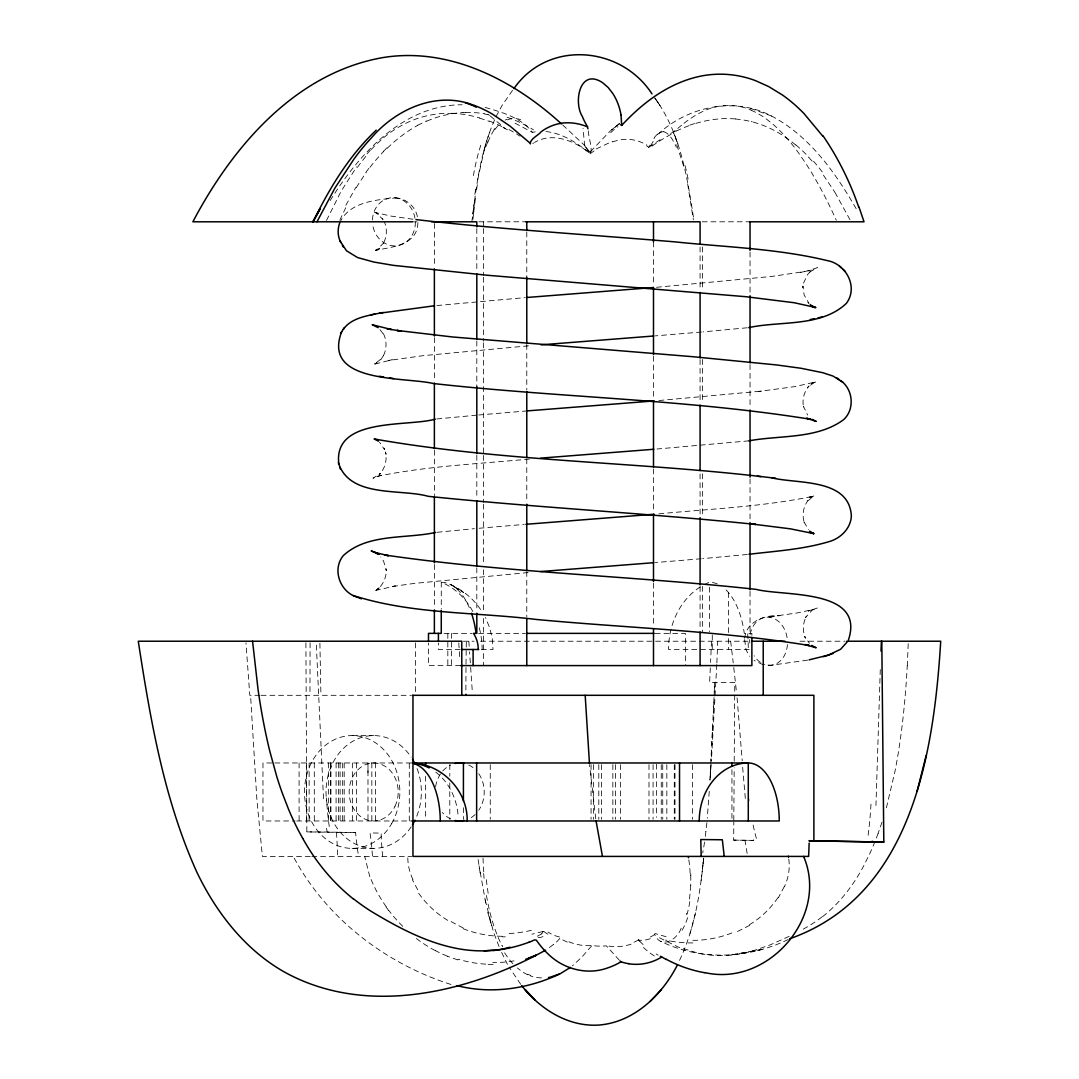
<?xml version="1.0" encoding="UTF-8"?>
<svg xmlns="http://www.w3.org/2000/svg" width="1079" height="1079" viewBox="0 0 1079 1079"><rect width="100%" height="100%" fill="white"/><g stroke="black" fill="none" stroke-linecap="round" stroke-linejoin="round"><path stroke-width="0.75" stroke-dasharray="5 3.75" d="M367.979 772.645L367.979 762.974L367.979 820.971M305.91 642.814L306.841 831.896L355.611 832.597A168.135 89.773 90 0 0 358.619 856.429M310.091 642.814L309.956 695.308M753.547 840.393L733.666 840.109L733.801 822.036M733.801 820.404L734.179 767.83M734.219 761.261L734.786 682.414L709.631 682.414L710.306 667.847M465.98 667.51L465.872 691.747M466.007 664.138L466.182 650.664M466.236 647.117L466.33 641.223M744.604 639.618L746.075 649.895L749.77 656.383M908.221 643.704L907.291 665.743M716.861 662.951L717.724 641.223M880.275 669.573L875.946 805.473M714.662 682.414L714.096 695.995M714.271 691.882L714.514 686.069M711.506 641.223L710.562 662.385M714.028 697.56L709.928 780.117M713.812 702.645L713.327 713.408M690.803 885.387L689.346 900.83M712.531 730.591L712.936 722.013M716.793 664.556L711.385 761.167M712.423 732.735L711.843 744.712M711.547 750.391L711.021 760.574M710.791 764.971L710.602 768.275M417.87 222.611C417.748 245.014 391.92 247.226 375.411 250.247L379.929 248.939L375.425 250.557L379.727 248.251L376.935 249.856L383.706 242.883L382.708 244.447C386.795 237.893 387.496 229.517 384.583 222.355M710.481 770.473L709.942 779.928M709.254 791.325L707.284 818.233M710.198 778.107L711.169 764.242M706.88 822.643L705.949 831.437M472.939 219.374L473.735 212.185M473.748 212.104L475.718 195.973M701.148 880.451L703.926 856.416L702.456 868.501L703.279 861.824C699.799 896.136 693.932 930.88 678.704 962.117M474.463 201.247L472.885 214.101C476.77 181.515 481.544 148.403 495.328 118.299M471.833 221.802L473.411 209.906M476.594 189.607L477.646 182.594M477.673 179.721L485.429 144.694L490.77 128.954M744.645 638.323C746.223 621.248 765.092 614.76 779.928 615.637L767.466 617.121L797.26 612.939L812.474 609.635L808.238 611.065L817.518 607.963L812.082 610.255L805.514 617.552L806.526 616.042C802.722 622.758 802.331 631.161 805.541 638.188L804.705 636.691L809.398 643.286M690.074 933.497L695.55 912.767M686.757 913.293L686.419 914.506M886.399 807.766L895.03 771.148A443.658 313.787 89.5 0 0 899.158 747.396L901.14 733.504A626.629 443.186 89.5 0 0 907.237 665.743M543.425 931.878L542.777 931.595L541.793 933.969M882.029 822.144L878.117 833.406M486.049 146.353L487.775 141.754M784.298 886.547L778.337 897.795M326.478 220.48L341.126 191.239L356.677 166.84M339.723 222.881C348.976 201.894 376.045 199.831 395.858 197.889M646.726 145.881L648.735 147.351L650.502 144.02M681.2 928.169C676.6 941.09 659.835 948.927 654.562 933.942M345.846 205.266L355.908 187.328M495.976 116.788L502.14 105.31L512.93 89.84M330.147 200.586C359.01 154.135 403.047 104.744 462.203 104.771M494.034 129.642L494.883 128.441M365.848 172.384L369.746 167.164M653.887 138.665L654.4 137.977M591.629 945.919L581.756 957.194L572.423 965.84M366.995 153.865L371.028 149.441M383.584 151.195L386.943 147.85M619.279 123.95L609.864 131.368L590.105 152.045M670.679 133.553L675.913 130.046A241.049 170.482 89.5 0 1 683.978 123.316M657.677 134.362L658.46 133.729C688.658 106.295 734.678 96.49 771.62 116.06C810.747 136.763 836.657 174.38 858.007 211.929M588.352 130.896C587.677 134.619 596.067 159.881 586.612 150.844C572.275 139.879 551.248 132.353 534.469 142.482M383.625 137.667L387.428 134.659A118.879 115.305 66.3 0 1 403.816 124.301L406.796 122.831A103.773 100.671 59.2 0 1 426.664 115.831L427.716 115.655A99.956 96.84 55.1 0 1 443.496 113.416L451.413 113.457M553.406 944.557L547.242 949.129M615.219 126.756L619.198 123.667M822.05 916.88L820.242 918.256A229.975 162.646 89.5 0 1 807.335 926.861L800.092 930.934M611.523 129.817L619.575 123.734M648.735 147.351L660.995 139.083M532.783 143.52L533.619 142.994M596.242 148.956L612.494 141.255M749.77 925.31L734.624 932.93M417.479 125.326L426.758 120.915M673.782 131.962L676.142 130.815M590.429 152.678L584.697 146.056L583.024 128.253M789.181 936.37L770.204 944.88L752.778 950.95A243.274 172.06 89.5 0 1 738.71 954.106L735.865 954.524A216.636 153.218 89.5 0 1 698.329 953.202L678.273 947.092L656.194 936.181M788.183 939.485C748.529 958.84 700.635 961.079 660.672 941.293M689.859 125.124L695.362 123.33M542.899 931.487L531.907 934.225M515.034 123.168L532.406 132.353L537.005 131.571M807.618 660.132L771.067 665.271L764.31 664.907M437.211 532.271L474.463 528.656M436.914 305.546L524.65 297.656M436.86 418.962L477.215 415.118M747.315 554.458L702.793 558.612M748.839 440.852L657.003 449.012M747.221 327.773L703.022 331.887M478.779 414.983L527.914 410.843M479.116 528.251L524.232 524.434M701.444 332.035L655.263 335.879M701.242 558.747L655.344 562.564M528.494 345.833L423.467 355.625L388.386 360.507L392.257 359.739L372.97 364.527L376.989 362.895L374.17 364.459L381.521 358.552L380.536 360.049L384.272 354.438L383.301 355.922C386.889 348.976 386.943 340.438 383.328 333.492L384.111 334.976L379.282 328.798M658.905 400.538L762.273 391.043L758.712 391.448L794.832 386.619L816.183 381.818L811.61 383.423L815.063 381.858L807.537 387.496L809.061 385.985C803.882 391.852 801.872 400.147 803.68 407.754L803.423 406.27L807.645 415.064M529.6 459.02C478.563 463.943 426.933 465.98 376.638 476.5L381.089 475.138L372.956 478.28L380.401 473.263L379.08 474.787C384.717 469.095 387.199 460.666 385.621 452.816L386.08 454.286L384.151 448.19L384.596 449.66L379.525 442.228M658.891 513.833C710.548 508.843 762.813 506.82 813.728 496.138L809.398 497.244L814.362 495.666L810.464 497.513L813.539 495.962L806.822 501.937L808.009 500.427C803.1 506.955 801.764 515.843 804.597 523.504L804.017 522.034L808.535 529.519M528.157 572.558L414.296 583.402L391.151 586.666L395.386 585.978L374.076 590.766L378.581 588.986L375.087 590.55L379.188 587.839L377.529 589.363C383.436 584.4 386.741 576.672 386.174 568.97L386.295 570.44L383.571 561.067L380.806 556.953M656.518 287.284L771.971 276.413L804.664 271.544L800.483 272.421L812.217 269.925L807.901 270.842L817.41 267.659L809.007 272.461L810.895 270.937L807.551 274.592L803.518 283.157L802.857 287.5L802.938 286.043L804.125 294.985L809.021 303.428L807.321 301.918M663.868 131.638L662.789 131.719A112.459 29.146 87.7 0 0 658.473 133.944M463.053 112.729L465.548 112.648M413.891 221.802L416.993 221.802M478.806 221.802L526.781 221.802M702.213 221.802L748.651 221.802M444.049 633.373L472.13 633.373M478.644 633.373L525.392 633.373M655.236 633.373L685.354 633.373L685.354 665.595M463.296 641.223L474.072 641.223M480.6 641.223L750.471 641.223M799.971 641.223L845.059 641.223M460.274 649.491L438.411 649.491L438.411 643.044M481.396 649.491L493.049 649.491L492.226 638.485L489.664 627.749L485.469 617.539M749.231 649.491L668.562 649.491A70.89 59.938 90 0 1 700.837 586.598M460.544 665.595L428.484 665.595L428.484 643.044M259.864 695.308L249.788 695.308L245.972 642.909M261.105 695.308L411.409 695.308M352.172 735.581L373.685 735.581M271.814 762.974L262.966 762.974L262.966 820.971L295.106 820.971M274.875 762.974L412.178 762.974M296.658 820.971L412.178 820.971M352.172 848.364L373.685 848.364M310.266 856.416L262.399 856.416L256.829 798.905L250.557 695.308M311.818 856.416L411.665 856.416M733.666 840.109L753.749 840.406L753.533 839.678M505.296 936.869L502.167 936.788M355.477 832.597L327.153 832.044A309.983 1.079 0.9 0 0 306.841 831.896M692.772 940.295L695.901 940.308A118.596 111.488 -82.7 0 0 734.286 931.986M735.338 118.879L727.435 118.528A113.025 108.939 -47.7 0 0 695.415 123.532M395.292 197.835C405.839 198.199 415.428 206.426 417.425 216.812M545.947 131.53C562.658 133.364 577.225 142.887 589.862 153.393L584.71 145.665L589.754 152.867M412.987 219.239L390.8 216.043L374.696 212.347L378.796 214.384L376.005 212.806L383.032 219.536L382.222 217.998M485.159 107.428C501.964 112.256 521.278 117.598 532.406 132.353M484.579 114.01L487.937 114.59M450.955 984.466C385.216 963.534 325.858 917.892 293.272 856.416M666.094 936.72L655.101 933.551M751.186 121.536L752.238 121.806M479.548 118.07L489.151 121.32M457.887 959.932L447.272 956.223M771.62 116.06L749.406 107.967M763.109 664.758L753.992 660.429M530.45 975.429L527.847 974.243M463.269 928.048L447.933 919.901M751.011 110.179L754.882 111.973A130.262 92.133 89.5 0 1 766.265 118.933L773.454 124.665A170.442 120.538 89.5 0 1 781.776 132.609L789.315 141.039A246.268 174.178 89.5 0 1 799.526 154.257L805.312 162.727A343.958 243.261 89.5 0 1 816.358 180.8L819.716 186.802A443.995 314.016 89.5 0 1 834.134 215.49L836.319 220.224M503.016 127.47L508.533 130.384M435.282 950.639L431.964 948.819A142.86 123.019 73 0 1 414.97 937.408M658.19 955.144L656.153 954.011M453.301 586.18L463.565 592.438L450.82 584.71C463.633 590.496 474.989 599.991 482.205 612.144M488.059 114.414L489.502 115.44M490.217 115.966L505.39 128.698M795.816 145.072L791.932 141.942A128.307 124.598 -63.4 0 0 775.302 130.991L772.281 129.44A109.478 106.228 -55.8 0 0 752.225 121.846M562.725 124.962L585.506 146.245M643.03 944.543L639.887 941.401M619.346 960.243L606.344 945.838A59.062 57.902 83.2 0 1 591.926 945.514A64.2 54.476 74.7 0 1 567.514 941.212M808.805 157.413L812.824 161.863M520.712 984.318L509.126 967.094M388.75 910.649L386.066 906.994M823.452 175.189L834.687 191.954M660.119 105.634L654.656 97.838C680.741 133.23 687.39 177.914 693.918 220.251M655.573 99.066L659.161 104.245M834.93 192.345L850.198 220.089M417.681 889.784L412.448 879.857M502.72 946.755L502.032 945.46M501.654 952.42L507.44 964.316M676.722 144.815L684.315 168.189M499.064 946.553L493.616 932.472L484.431 897.135M676.857 141.241L673.323 132.083L678.044 144.384M369.8 876.714L364.702 856.416M489.394 918.013L491.781 925.863L487.492 911.539M485.725 902.961L479.049 865.736M687.633 183.727L693.338 219.792M747.127 853.422L744.955 840.231M486.44 895.435L487.573 901.585A179.559 83.123 -81.5 0 0 501.978 945.568M327.153 832.044L326.586 828.254M480.168 873.1L477.66 856.416M595.756 818.84L589.552 764.62M730.658 641.223L733.234 662.897M745.319 798.42L742.527 765.928M733.76 667.469L736.539 692.678M737.078 697.816L742.217 760.776M484.107 878.454L483.527 872.129M323.511 798.757L316.241 642.72M470.336 662.857L469.581 651.918M470.633 667.227L472.427 693.325M336.486 832.395L337.107 842.82A202.704 108.237 90 0 1 337.498 856.416M468.852 641.223L469.284 647.602M458.791 642.895L459.91 659.566M690.762 873.734L690.83 875.42M319.897 643.219L320.935 695.308M415.604 642.868L415.617 693.662M751.874 635.396L751.874 633.373L744.267 633.373A67.208 35.89 90 0 0 728.5 592.56A67.208 35.89 -90 0 0 724.184 588.23M750.04 252.041L750.04 294.041M750.04 364.594L750.04 408.267M750.04 478.82L750.04 522.506M750.04 591.373L750.04 633.373M731.94 769.61L731.94 819.312M728.5 592.56L728.5 633.117M728.5 638.512L728.5 649.491M712.275 634.991L712.275 649.491M709.429 587.232L709.429 631.728M702.537 246.997L702.537 290.683M702.537 359.55L702.537 403.236M702.537 473.789L702.537 515.789M702.537 586.342L702.537 631.701M700.082 247.024L700.082 290.723M700.082 359.644L700.082 403.357M700.082 473.964L700.082 515.991M700.082 586.585L700.082 630.298M692.583 764.633L692.583 819.312M675.009 764.633L675.009 819.312M674.281 764.633L674.281 819.312M666.835 764.633L666.835 819.312M662.749 764.633L662.749 819.312M661.252 764.633L661.252 819.312M656.45 764.188L656.45 817.342M653.496 241.979L653.496 285.679M653.496 356.286L653.496 399.999M653.496 468.92L653.496 512.619M653.496 583.226L653.496 626.939M653.078 764.633L653.078 819.312M648.992 764.633L648.992 819.312M620.6 764.633L620.6 819.312M615.435 764.633L615.435 819.312M612.859 764.633L612.859 819.312M601.381 764.633L601.381 819.312M598.805 764.633L598.805 819.312M593.639 764.633L593.639 819.312M591.063 764.633L591.063 819.312M526.781 231.891L526.781 277.276M526.781 344.525L526.781 389.91M526.781 458.831L526.781 502.531M526.781 571.465L526.781 616.851M490.257 764.633L490.257 819.312M483.419 221.802L483.419 226.846M483.419 228.532L483.419 275.59M483.419 277.276L483.419 341.153M483.419 342.839L483.419 453.787M483.419 455.473L483.419 502.531M483.419 504.217L483.419 563.049M483.419 569.779L483.419 611.806M483.419 618.523L483.419 665.595M476.81 228.519L476.81 272.205M476.81 341.072L476.81 386.43M476.81 455.311L476.81 498.984M476.81 567.864L476.81 611.537M463.417 807.712L463.417 819.312M451.575 633.373L451.575 665.595M449.795 764.633L449.795 776.233M449.795 782.855L449.795 819.312M447.825 633.373L447.825 665.595M472.818 611.523A70.89 59.938 90 0 0 441.271 582.282L441.271 608.65M434.378 223.488L434.378 267.16M434.378 337.714L434.378 381.386M434.378 450.267L434.378 495.625M434.378 564.506L434.378 608.178M425.639 776.233L425.639 819.312M409.292 820.971L409.292 762.974A57.996 30.967 90 0 1 411.598 763.136M375.438 762.974L375.438 820.971M371.837 762.974L371.837 820.971M356.448 762.974L356.448 820.971M352.361 762.974L352.361 820.971M344.188 762.974L344.188 820.971M342.677 762.974L342.677 820.971M340.101 762.974L340.101 820.971M338.671 762.974L338.59 820.971M336.095 762.974L336.095 820.971M330.929 762.974L330.929 820.971M330.417 762.974L330.417 820.971M328.353 762.974L328.353 820.971M314.299 762.974L314.299 820.971M309.133 762.974L309.133 820.971M306.557 762.974L306.557 820.971M299.099 762.974L299.099 820.971M479.238 627.749A70.89 59.938 90 0 1 482.138 649.491M441.271 582.282A67.208 35.89 -90 0 1 470.687 611.011M747.666 633.953A70.674 24.884 -90 0 1 748.273 649.491M717.225 583.887A67.208 35.89 -90 0 0 716.429 583.577L715.984 583.415A67.208 35.89 90 0 0 709.429 582.282A70.89 59.938 90 0 0 705.059 584.238M676.25 131.072A136.655 131.382 -46.9 0 1 689.94 125.366M735.325 119A102.438 99.147 -50.9 0 1 751.173 121.63M795.911 144.95A158.316 153.353 -72.1 0 1 808.818 157.17M813.485 161.23A203.257 195.542 -81 0 1 824.221 174.582M683.978 123.33A176.295 124.692 89.5 0 1 695.119 115.574L696.521 114.765A134.457 95.1 89.5 0 1 707.231 109.559A111.623 78.942 89.5 0 1 751.038 110.004M508.991 129.52A180.935 173.881 48 0 1 520.078 136.197M650.731 145.732A177.806 44.94 88.8 0 1 654.049 140.081M654.346 137.559A140.459 36.578 87.4 0 1 657.65 134.066M663.882 131.8A94.561 24.547 87.8 0 1 676.371 147.31M685.071 165.586A159.881 43.079 89.8 0 1 688.55 181.312M590.011 153.879A125.771 86.293 -77.5 0 1 596.35 149.415M612.602 141.956A73.601 52.453 -83.1 0 1 646.982 145.193M652.067 146.097A167.65 159.571 -45.2 0 1 671.057 134.322M507.319 119.904A118.73 44.698 89.3 0 1 520.712 119.769M495.126 129.372A108.008 40.112 84.8 0 1 500.723 123.033M505.215 120.079A108.008 40.112 84.8 0 1 506.766 119.432M487.924 142.104A118.987 44.671 83.6 0 1 494.115 129.898M483.783 151.195A137.68 51.32 83.8 0 1 485.685 145.436M473.398 175.58A175.715 63.944 84.5 0 1 481.072 144.397M474.868 194.341A241.224 67.168 88.6 0 1 475.785 187.921M357.378 167.393A186.91 178.062 87 0 1 367.575 154.418M371.149 149.576A145.449 140.499 75.7 0 1 383.692 137.761M451.413 113.228A114.657 110.746 50.7 0 1 479.589 117.935M489.246 121.05A145.328 140.108 49.2 0 1 503.138 127.201M339.845 220.183A310.59 284.654 -82.4 0 1 346.764 205.806M356.299 187.598A230.043 214.748 -85.2 0 1 366.199 172.667M369.962 167.353A186.573 175.324 -87.1 0 1 383.733 151.37M387.28 148.228A147.931 139.704 -89.3 0 1 417.533 125.461M426.852 121.131A115.035 109.532 82.2 0 1 463.053 112.567M465.548 112.459A115.372 109.68 70.2 0 1 484.619 113.74M507.009 117.22A132.96 122.952 54.2 0 1 533.552 129.858M610.647 132.744A44.05 11.289 -57.6 0 1 617.97 126.675M756.379 838.41A231.365 198.469 87.6 0 1 752.791 823.547M749.001 800.564A231.365 198.469 87.6 0 1 748.691 797.961M542.98 936.532A110.692 30.59 65.5 0 1 537.666 937.462M541.739 933.794A240.536 170.118 89.5 0 1 535.09 937.408M531.394 930.314A128.253 114.563 -44 0 1 505.579 933.699M502.194 936.289A121.846 115.089 -70.6 0 1 463.026 928.668M447.704 920.36A96.665 89.651 75.1 0 1 416.75 890.458M412.947 879.587A47.921 43.726 71.3 0 1 407.795 856.429M638.512 939.93A63.796 55.461 89.1 0 1 630.959 943.464M650.232 938.676A68.409 39.599 -82.5 0 1 638.377 940.092M639.901 941.387A82.409 59.17 -17.1 0 1 638.444 939.742M631.107 944.152A63.297 54.651 -87.6 0 1 606.344 945.676M654.629 934.508A64.349 38.008 -84.8 0 1 650.192 937.085M559.812 938.406A83.865 60.033 19.6 0 1 553.594 944.691M567.298 942.048A67.37 58.185 87.3 0 1 559.731 938.164M559.475 936.963A69.299 37.846 73.4 0 1 547.984 932.04M514.022 960.863A150.156 123.451 54.2 0 1 492.766 962.562M493.103 964.505A147.702 124.665 65.5 0 1 485.739 964.37M485.725 964.14A144.1 122.426 68.4 0 1 457.995 959.137M447.286 956.129A141.862 121.927 72.6 0 1 435.323 950.545M402.777 926.389A141.066 121.468 73 0 1 388.872 910.528M386.282 906.805A126.836 109.842 73.6 0 1 375.775 889.609A106.376 92.794 74 0 1 369.989 876.634M547.916 934.212A67.033 38.723 81.8 0 1 543.546 931.231M870.982 804.152A225.147 112.823 89.1 0 1 868.029 836.238M878.117 833.406A240.01 169.754 89.5 0 1 870.119 852.855L864.94 863.497A187.652 132.717 89.5 0 1 822.104 917.042M329.243 826.581A214.384 95.91 89.5 0 1 326.384 797.867M382.667 856.416A167.771 89.584 90 0 1 381.13 833.082L370.043 832.961A166.84 89.085 90 0 1 372.471 856.416M788.776 858.924A46.357 43.227 -69.6 0 1 784.487 886.533M778.013 897.553A89.786 82.139 -71.8 0 1 749.473 924.703M692.92 942.925A130.546 122.642 65.8 0 1 665.554 940.092M688.82 859.788A47.355 16.037 82.2 0 1 690.142 873.37M690.722 875.352A62.811 22.861 82.1 0 1 690.681 885.279M689.818 901.626A94.372 34.002 82.3 0 1 687.107 914.088M687.633 917.676A105.742 36.362 83.5 0 1 681.861 930.651M483.783 871.899A129.318 52.642 -83.9 0 1 483.041 858.277M488.18 893.304A165.896 70.89 -83.2 0 1 486.036 876.62M512.876 963.709A168.027 76.892 -82.1 0 1 504.608 952.797M527.766 974.742A162.336 72.037 -84.3 0 1 517.421 967.944M541.537 977.871A167.704 73.412 -86.2 0 1 530.409 975.848M435.781 772.159A57.996 49.041 90 0 1 458.184 816.52M411.153 826.838A56.391 47.678 -90 0 1 341.328 833.393A56.391 47.678 -90 0 1 341.328 750.552A56.391 47.678 -90 0 1 411.153 757.121M417.047 768.545A56.391 47.678 -90 0 1 415.523 819.001M468.731 765.011A28.998 24.52 -90 0 1 475.165 769.462M478.739 773.697A28.998 24.52 -90 0 1 478.739 810.248M475.165 814.483A28.998 24.52 -90 0 1 470.97 817.734M450.685 818.934A28.998 24.52 -90 0 1 442.363 812.474M435.592 786.699A28.998 24.52 -90 0 1 450.685 765.011M705.882 831.41A145.705 77.796 -90 0 1 705.221 837.196M704.547 842.079A145.705 77.796 -90 0 1 702.699 852.936M654.252 955.927A110.179 83.083 -26.7 0 1 641.587 945.622M787.427 644.568A24.17 18.842 83.6 0 1 764.337 664.381M760.506 662.425A24.17 18.842 83.6 0 1 754.14 655.749M749.824 643.03A24.17 18.842 83.6 0 1 749.676 639.591M750.148 634.519A24.17 18.842 83.6 0 1 769.489 617.255A24.17 18.842 83.6 0 1 787.333 639.415M372.43 219.981A24.17 21.405 81.4 0 1 404.032 200.977A24.17 21.405 81.4 0 1 406.459 241.831A24.17 21.405 81.4 0 1 372.741 225.12M761.895 949.439L730.146 955.158L761.895 949.439M394.914 806.472A28.998 24.52 -90 0 0 373.685 762.974A28.998 24.52 -90 0 0 352.442 806.472A28.998 24.52 -90 0 0 394.914 806.472M391.664 823.574A56.391 47.678 -90 0 0 355.571 735.73A56.391 47.678 -90 0 0 309.282 816.614A56.391 47.678 -90 0 0 391.664 823.574"/><path stroke-width="1.5" d="M809.196 840.865L883.809 842.038L881.799 641.223M809.156 843.063L808.643 856.011M621.679 125.407L621.018 114.954M881.004 651.096L881.408 641.223M872.21 841.148L872.088 841.917L809.196 840.703M789.707 938.77C911.998 895.624 933.821 753.398 940.726 641.223L846.732 641.223M917.11 791.271L926.133 755.637M339.723 222.881C337.363 229.261 337.619 236.679 340.937 242.667M341.706 331.644C321.569 383.841 405.367 376.773 433.313 383.517C558.949 397.598 686.015 399.217 810.882 419.326L806.606 418.234L816.223 421.39L812.001 419.34M848.404 640.117C865.736 588.23 783.786 596.579 755.988 589.35C632.375 575.849 507.629 572.949 384.529 554.957L388.48 555.725L375.276 552.542M316.97 221.802L334.976 187.989L354.141 158.802A243.476 209.663 -90 0 1 371.567 137.694C396.128 108.966 437.467 90.447 474.301 105.499M312.802 221.802L320.423 208.314L313.072 221.802C329.351 188.353 348.989 155.862 376.22 130.141M677.369 965.071C661.953 995.094 634.169 1022.204 599.02 1025.05C568.255 1027.114 539.986 1009.135 521.67 985.572M343.311 329.311C350.351 319.263 363.421 316.471 374.71 314.124M340.546 333.438L344.457 327.544M847.177 641.951L840.608 649.261L828.766 654.94M530.302 143.925C529.789 138.989 538.61 135.239 541.28 131.651A58.239 50.147 90 0 1 563.764 122.939A67.451 58.091 -90 0 1 587.489 126.863L587.961 128.806M513.887 88.653C547.633 39.775 620.695 45.628 651.972 93.886M650.151 1001.433L661.427 989.51M570.413 967.404L560.271 973.703L550.317 977.183A178.804 78.16 -88.1 0 1 548.483 977.493M545.61 950.181L536.223 955.212C460.005 994.609 362.841 1015.69 283.912 971.747C244.893 949.453 216.326 912.632 197.066 872.614C163.981 799.701 150.413 719.814 138.274 641.223L461.772 641.223L461.772 695.308M628.909 963.736A67.721 58.32 -90 0 1 621.018 961.834L617.431 963.79A89.233 76.838 -90 0 1 606.87 968.187C586.356 975.376 562.833 968.78 547.7 953.593C543.883 949.952 540.458 945.919 537.382 941.63C535.899 937.462 531.974 941.819 529.074 942.196M559.488 974.081C527.833 988.93 491.215 994.379 457.091 985.64M525.594 959.366L536.223 955.212L528.319 958.435M809.088 659.849L827.701 655.263M823.479 656.693L833.096 653.483M748.786 327.611C780.616 320.665 820.984 327.369 846.368 303.374C858.628 287.135 846.084 263.829 827.107 260.565C777.689 248.602 726.369 247.199 675.953 241.966C589.296 234.575 502.396 229.557 415.981 219.59M810.302 319.519L814.483 318.629M818.017 317.86L822.333 316.943M379.309 313.234L433.677 305.883M370.663 314.92L383.193 312.478M435.215 419.138C408.024 427.109 332.413 416.669 338.887 464.442M748.839 440.852C780.077 435.039 816.682 439.315 843.387 419.839C855.04 409.71 853.219 388.993 840.514 380.55M435.673 532.433C405.488 539.068 367.561 533.134 343.27 555.645C331.658 569.752 340.33 592.506 357.446 597.24M493.238 950.275L484.134 950.869A182.257 156.941 90 0 1 460.612 949.129C428.215 943.693 398.744 927.953 370.893 911.162A248.345 213.871 90 0 1 353.319 898.699M748.961 554.282C776.421 550.991 804.462 549.346 831.005 541.038C841.701 537.261 850.832 527.739 851.358 515.991C849.267 478.037 797.57 484.12 771.944 477.876M495.585 950.194L484.134 950.869M525.905 524.3L654.103 514.224M526.228 297.534L653.159 287.553M541.065 344.835L653.712 336.001M527.914 410.843L654.238 400.916M540.714 458.13L653.861 449.255M653.753 562.685L540.7 571.546M412.866 221.802L192.871 221.802C232.295 146.879 295.295 72.886 382.951 57.578C449.269 46.734 513.833 80.291 561.485 123.91M431.384 221.802L476.81 221.802L476.81 226.846M525.648 221.802L700.082 221.802L700.082 243.652M749.433 221.802L864.023 221.802L859.046 207.128M526.525 633.373L654.022 633.373M752.184 641.223L784.946 641.223M461.96 649.491L478.766 649.491M460.544 665.595L751.874 665.595L751.874 637.406M412.502 695.308L813.89 695.308L813.89 840.757M412.084 820.971L779.254 820.971A57.996 30.967 90 0 0 748.286 762.974L412.084 762.974A57.996 49.041 90 0 1 429.145 767.938M808.616 856.416L412.96 856.416L412.96 695.308M872.088 841.917L883.809 842.038M775.68 478.294C642.207 461.731 506.631 462.257 374.116 438.964L378.446 440.974L376.126 439.436M757.485 476.244L760.911 476.635M704.924 972.611C768.113 987.123 829.373 916.557 803.612 856.416M389.519 377.933L393.633 378.594M379.242 376.261L383.558 376.949M353.238 595.527C411.949 614.329 475.313 612.022 536.074 619.44C627.101 627.991 718.965 630.649 809.29 645.512L805.028 644.608L816.156 647.764L811.853 645.471M420.608 764.094C446.881 769.152 467.814 794.077 467.167 820.971M465.143 102.653L472.009 105.229M357.284 597.159L361.425 598.845M842.861 382.29L833.069 376.099L822.778 372.714L801.131 368.29L776.907 364.972L692.826 356.704L452.506 336.972L397.005 330.43L401.118 331.091L387.01 328.798L391.326 329.5L372.174 324.712L378.149 327.652M660.348 956.277L661.805 957.019L658.055 959.069A63.728 54.881 -90 0 1 629.03 963.79M666.282 959.447L662.182 957.221M812.352 306.031L815.131 307.663L811.57 306.085L815.886 307.555L794.333 302.754L745.602 296.685L487.263 275.253L393.349 265.353L373.873 262.049L357.581 257.557L346.494 250.773L339.939 240.792M809.56 531.138L813.66 533.619L809.439 532.055L813.957 533.646L790.448 528.845L752.198 524.03L755.637 524.421C646.685 513.118 537.221 507.656 428.282 496.327C400.255 488.423 349.609 498.323 338.334 462.635M602.23 82.422C579.504 67.856 573.394 102.438 582.336 116.438A61.355 52.844 90 0 0 587.529 126.729M375.411 552.583L378.001 554.255M602.541 82.638L608.205 87.534L612.966 93.738A52.493 45.197 90 0 1 621.005 114.954M837.007 377.974L839.314 379.7M839.449 266.176L841.391 267.916M843.09 269.48L845.059 271.247M810.248 304.548L812.689 306.76M529.722 142.846L510.03 126.095L492.766 114.334A143.777 123.802 -90 0 0 474.315 105.445M620.182 961.038L621.018 961.834M534.847 999.95L525.055 989.537L533.579 998.628M822.791 136.183L804.003 113.565A173.571 149.468 -90 0 0 782.545 95.06L768.693 86.576L755.313 80.561A133.283 114.779 -90 0 0 701.31 76.016C677.76 80.682 656.477 93.239 638.593 108.912A242.114 208.503 -90 0 0 621.693 125.42M302.713 838.41L298.87 831.329A270.654 233.077 -90 0 1 288.484 809.115L282.28 793.078A345.833 297.817 90 0 1 276.804 776.651L269.777 751.132A506.779 436.415 -90 0 1 263.209 720.705L262.386 716.308A633.117 545.205 90 0 1 258.043 689.508L252.567 641.223M342.313 245.162L343.297 247.01M339.818 467.274L340.371 469.068M602.46 856.416L596.026 820.714M724.211 856.416L722.35 839.772L700.784 839.543L701.175 856.416M589.458 763.419L585.182 695.308M465.872 694.242L465.872 695.308M763.231 641.223L763.231 695.308M750.04 221.802L750.04 250.355M750.04 295.713L750.04 362.908M750.04 409.953L750.04 477.147M750.04 522.506L750.04 589.7M748.286 820.971L748.286 762.974A57.996 49.041 90 0 0 731.94 766.292A57.996 49.041 -90 0 0 699.246 820.971M731.94 762.974L731.94 766.292M700.082 292.409L700.082 357.972M700.082 405.043L700.082 470.592M700.082 517.664L700.082 584.912M700.082 631.984L700.082 665.595M679.527 762.974L679.527 820.971M653.496 221.802L653.496 241.979M653.496 287.365L653.496 354.6M653.496 401.671L653.496 467.234M653.496 514.305L653.496 581.541M653.496 628.612L653.496 665.595M526.781 221.802L526.781 230.205M526.781 277.276L526.781 342.839M526.781 391.583L526.781 457.145M526.781 504.217L526.781 569.779M526.781 618.523L526.781 665.595M476.81 273.877L476.81 339.399M476.81 386.43L476.81 453.625M476.81 500.669L476.81 566.178M476.81 613.223L476.81 633.373L473.492 633.373A26.22 22.578 -90 0 1 478.253 649.491M476.635 762.974L476.635 820.971M473.115 649.491L473.115 665.595M463.417 762.974L463.417 801.09M441.271 610.296L441.271 633.373L428.484 633.373L428.484 641.425M438.411 633.373L438.411 641.425M434.378 268.846L434.378 336.041M434.378 383.072L434.378 448.594M434.378 497.311L434.378 562.82M434.378 609.851L434.378 633.373M425.639 762.974L425.639 766.292M471.483 613.236A67.208 35.89 -90 0 1 476.095 633.373M472.926 105.634A142.495 100.779 89.5 0 1 476.203 107.212M620.695 124.867A18.545 4.599 -50.7 0 1 621.895 125.151M823.088 135.914A286.151 246.417 -90 0 1 858.776 207.249M788.317 856.2A46.357 43.227 -69.6 0 1 788.493 857.104M688.321 856.659A47.355 16.037 82.2 0 1 688.496 857.711M413.904 763.622A57.996 30.967 90 0 1 440.259 820.971M455.244 763.46A28.998 24.52 -90 0 1 464.172 763.46M464.172 820.485A28.998 24.52 -90 0 1 455.244 820.485M412.515 759.265A56.391 47.678 -90 0 1 414.97 763.784M414.97 820.161A56.391 47.678 -90 0 1 412.515 824.68M529.074 942.183A177.509 152.854 90 0 1 495.585 950.221M353.238 898.861A214.128 184.388 90 0 1 302.727 838.396M704.911 972.759A164.278 141.457 -90 0 1 666.336 959.325M510.111 947.173A240.536 170.118 89.5 0 1 493.251 950.599M379.242 554.147L371.365 550.951L379.242 554.147"/></g></svg>
